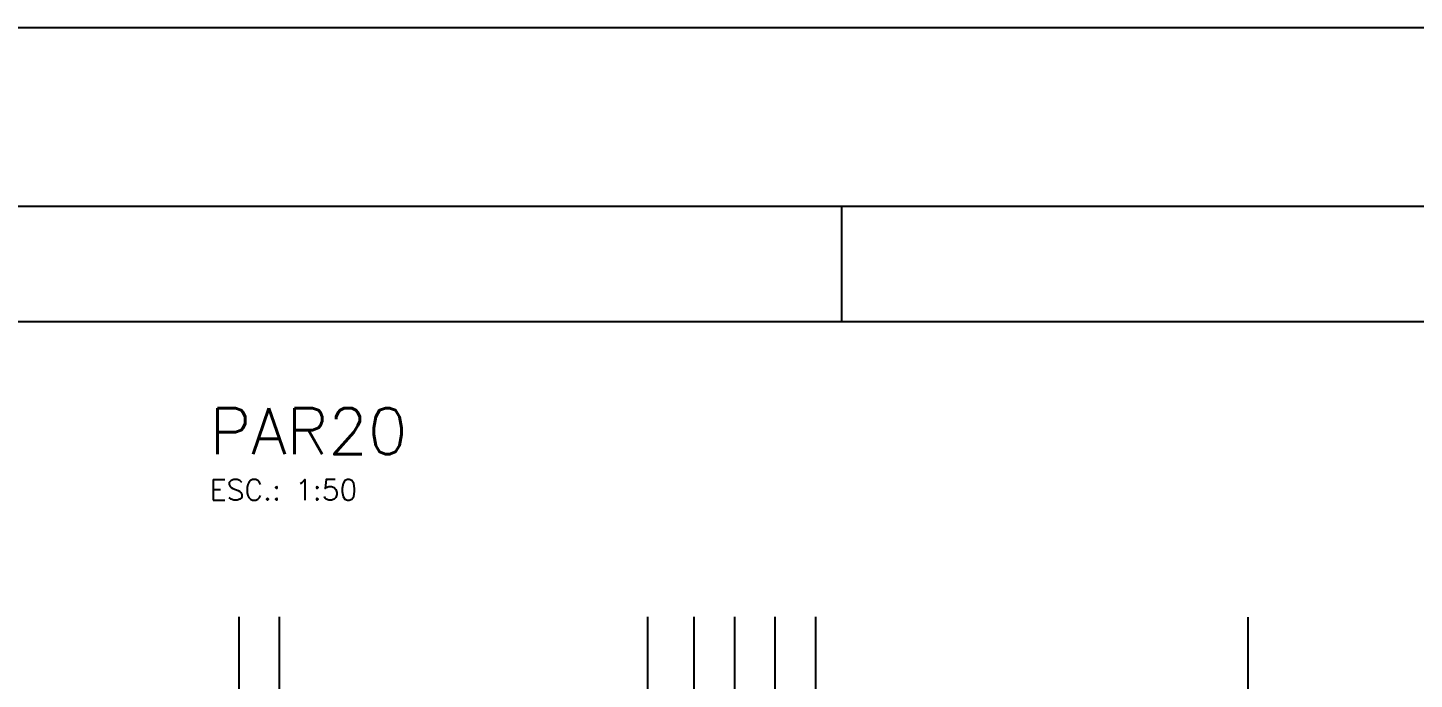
# Model space of a CAD drawing. Extents: x -2 to 121, y -2 to 61.
# Drawn here: x 22.64 to 34.66, y 55.3 to 60.95 of the extents above; entities that cross this region are included whole.
import ezdxf

# ---------------------------------------------------------------- set-up
doc = ezdxf.new("R2010")
doc.units = 0
doc.header["$MEASUREMENT"] = 0
doc.linetypes.add('HIDDEN', pattern=[0.375, 0.25, -0.125])
doc.layers.get('Defpoints').update_dxf_attribs({"linetype": 'CONTINUOUS'})
for name, color, linetype in [('ARQ_FOLHA', 7, 'CONTINUOUS'), ('PENA_03', 3, 'CONTINUOUS'), ('PENA_05', 5, 'CONTINUOUS'), ('PENA_06', 6, 'CONTINUOUS')]:
    doc.layers.add(name, color=color, linetype=linetype)
doc.styles.get("Standard").update_dxf_attribs({"font": 'ROMANS.SHX'})

msp = doc.modelspace()

# ---------------------------------------------------------------- linework, layer by layer
at = {"layer": 'ARQ_FOLHA', "color": 1}
msp.add_line((29.7, 58.397503), (29.7, 59.397503), dxfattribs=at)
for points in [[(0, -0.002497), (118.9, -0.002497), (118.9, 59.397503), (0, 59.397503)], [(2.5, 0.997503), (117.9, 0.997503), (117.9, 58.397503), (2.5, 58.397503)]]:
    msp.add_lwpolyline(points, close=True, dxfattribs=at)
at = {"layer": 'Defpoints', "color": 8, "linetype": 'HIDDEN', "ltscale": 100}
msp.add_lwpolyline([(-1.95, 60.947503), (-1.95, -1.552497), (120.85, -1.552497), (120.85, 60.947503)], close=True, dxfattribs=at)
at = {"layer": 'PENA_05', "linetype": 'Continuous'}
msp.add_line((33.222769, 51.595551), (33.222769, 55.835551), dxfattribs=at)
for points in [[(24.471772, 49.598473), (24.471772, 55.838473)], [(24.821772, 49.598473), (24.821772, 55.838473)], [(28.016524, 49.598473), (28.016524, 55.838473)], [(28.416524, 49.598473), (28.416524, 55.838473)], [(28.771772, 49.598473), (28.771772, 55.838473)], [(29.121772, 49.598473), (29.121772, 55.838473)], [(29.471772, 49.598473), (29.471772, 55.838473)]]:
    msp.add_lwpolyline(points, dxfattribs=at)

# ---------------------------------------------------------------- texts
at = {"layer": 'PENA_03', "linetype": 'Continuous'}
msp.add_text('ESC.: 1:50', height=0.18, dxfattribs=at).set_placement((24.215754, 56.848174))
at = {"layer": 'PENA_06', "linetype": 'Continuous'}
msp.add_text('PAR20', height=0.4, dxfattribs=at).set_placement((24.215754, 57.248174))

doc.saveas('drawing.dxf')
